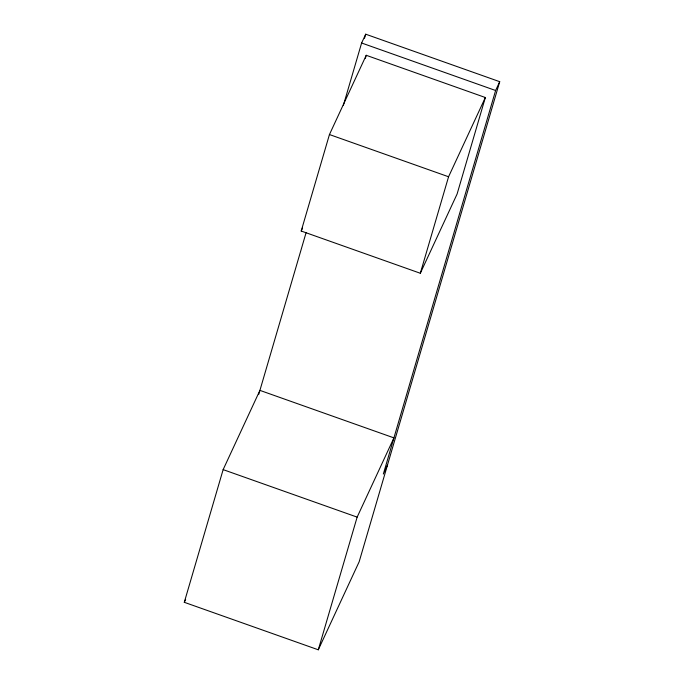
<?xml version="1.0" encoding="UTF-8"?>
<svg xmlns="http://www.w3.org/2000/svg" width="684" height="684" viewBox="0 0 684 684"><rect width="100%" height="100%" fill="white"/><g stroke="black" fill="none" stroke-linecap="round" stroke-linejoin="round"><path stroke-width="1.03" d="M184.287 602.305L223.138 469.626L259.92 390.376L393.924 437.88L357.142 517.121L318.291 649.8L184.287 602.305L185.638 599.398M301.199 231.03L329.449 134.543L366.239 55.293L485.349 97.513L457.1 194.008L420.318 273.258L301.199 231.03L302.55 228.131M258.74 394.394L306.116 232.577M343.317 105.516L361.614 43.006L365.709 34.2L499.713 81.695L359.168 561.744L318.291 649.8M364.504 38.304L365.709 34.2M365.341 58.337L366.239 55.293M420.318 273.258L448.567 176.763L485.349 97.513M499.713 81.695L495.618 90.502L383.331 474.063L387.418 465.257M361.614 43.006L495.618 90.502M329.449 134.543L448.567 176.763M223.138 469.626L357.142 517.121"/></g></svg>
